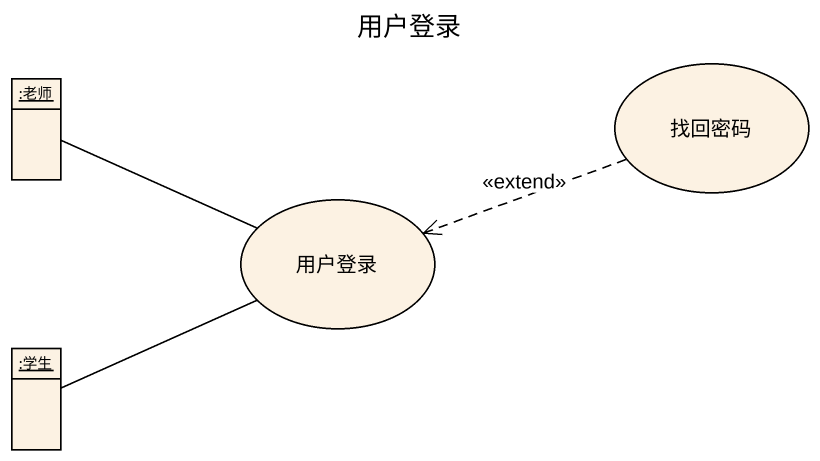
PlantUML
@startuml
title 用户登录
allowmixing
hide circle
hide empty members
object ":老师" as 老师
usecase 找回密码
usecase 用户登录
object ":学生" as 学生
老师 -right- 用户登录
找回密码 .left.> 用户登录 : <<extend>>
学生 -right- 用户登录
@enduml
